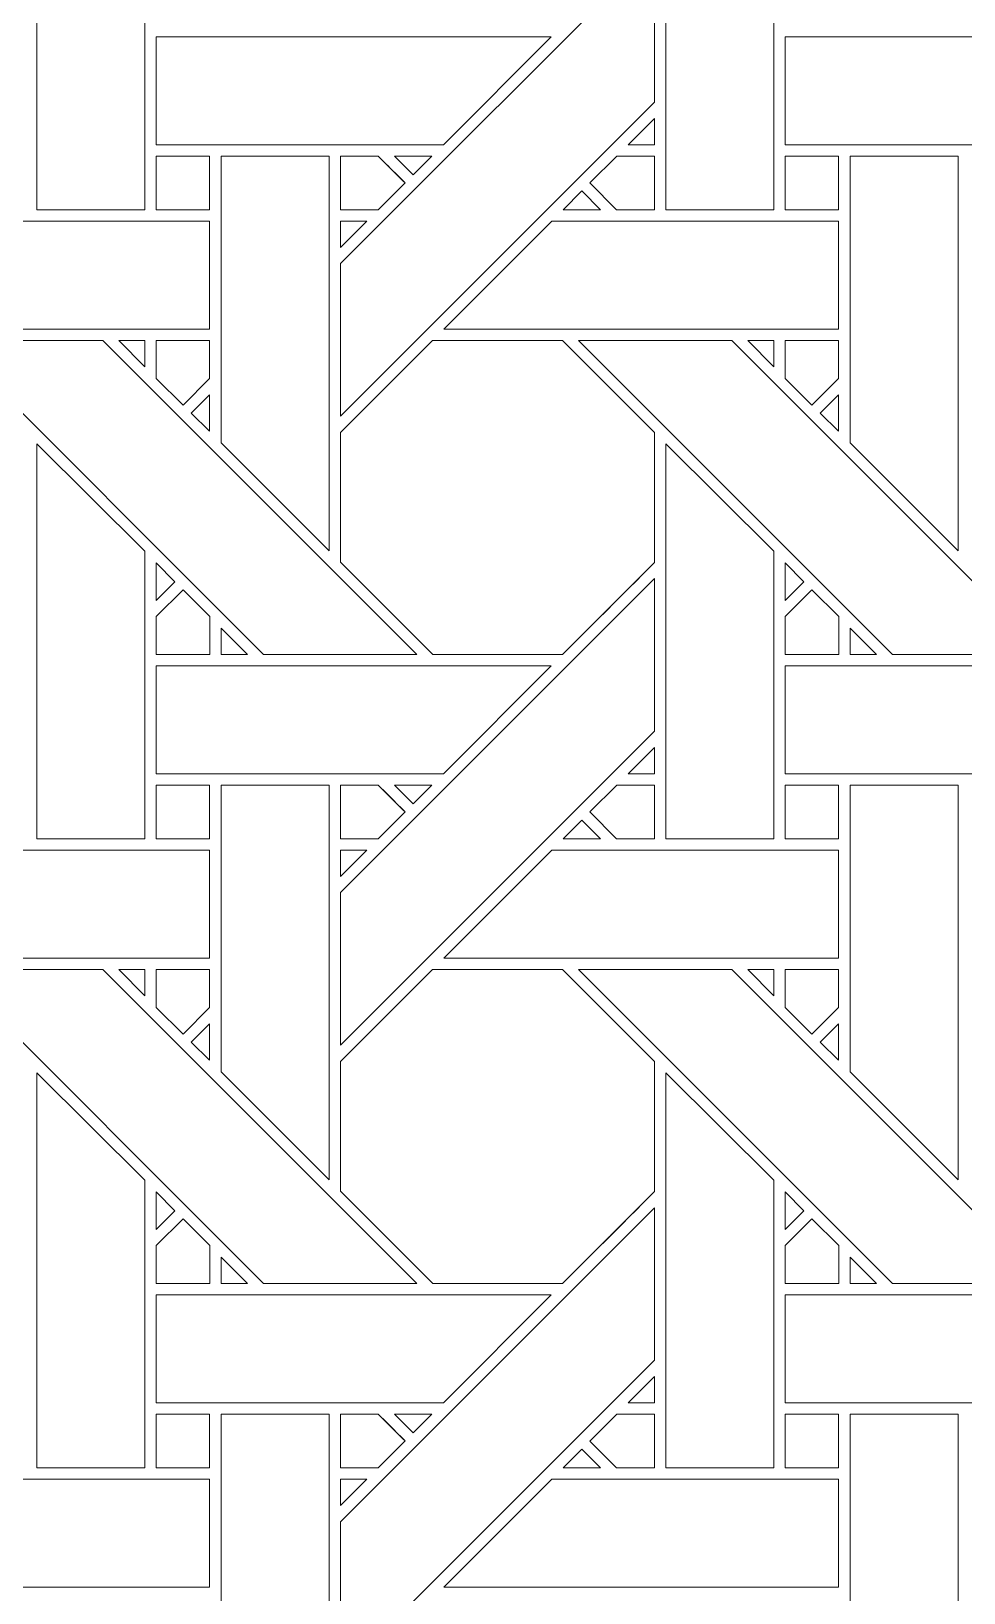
# Model space of a CAD drawing. Header units: inches. Extents: x 4.9 to 19.9, y 1.6 to 16.6.
# Drawn here: x 10.256 to 11.663, y 6.968 to 9.324 of the extents above; entities that cross this region are included whole.
import ezdxf

# ---------------------------------------------------------------- set-up
doc = ezdxf.new("R2010")
doc.units = ezdxf.units.IN
doc.header["$MEASUREMENT"] = 0
doc.layers.add('Design', color=7, linetype='Continuous', lineweight=0)

msp = doc.modelspace()

# ---------------------------------------------------------------- linework, layer by layer
at = {"layer": 'Design'}
for points, knots in [([(12.3829, 16.5948), (8.2407, 16.5948), (4.8829, 13.2369), (4.8829, 9.0948), (4.8829, 4.9526), (8.2407, 1.5948), (12.3829, 1.5948), (16.525, 1.5948), (19.8829, 4.9526), (19.8829, 9.0948), (19.8829, 13.2369), (16.525, 16.5948), (12.3829, 16.5948)], [0, 0, 0, 0, 1, 1, 1, 2, 2, 2, 3, 3, 3, 4, 4, 4, 4]), ([(12.3829, 15.6543), (8.7601, 15.6543), (5.8233, 12.7175), (5.8233, 9.0948), (5.8233, 5.472), (8.7601, 2.5353), (12.3829, 2.5353), (16.0056, 2.5353), (18.9424, 5.472), (18.9424, 9.0948), (18.9424, 12.7175), (16.0056, 15.6543), (12.3829, 15.6543)], [0, 0, 0, 0, 1, 1, 1, 2, 2, 2, 3, 3, 3, 4, 4, 4, 4]), ([(10.4278, 9.4881), (10.4278, 9.4881), (10.4278, 9.0544), (10.4278, 9.0544), (10.4278, 9.0544), (10.265, 9.0544), (10.265, 9.0544), (10.265, 9.0544), (10.265, 9.6502), (10.265, 9.6502), (10.265, 9.6502), (10.4278, 9.4881), (10.4278, 9.4881)], [0, 0, 0, 0, 1, 1, 1, 2, 2, 2, 3, 3, 3, 4, 4, 4, 4]), ([(11.3765, 9.4881), (11.3765, 9.4881), (11.3765, 9.0544), (11.3765, 9.0544), (11.3765, 9.0544), (11.2137, 9.0544), (11.2137, 9.0544), (11.2137, 9.0544), (11.2137, 9.6502), (11.2137, 9.6502), (11.2137, 9.6502), (11.3765, 9.4881), (11.3765, 9.4881)], [0, 0, 0, 0, 1, 1, 1, 2, 2, 2, 3, 3, 3, 4, 4, 4, 4]), ([(10.7229, 8.9731), (10.7229, 8.9731), (11.1966, 9.4467), (11.1966, 9.4467), (11.1966, 9.4467), (11.1966, 9.2166), (11.1966, 9.2166), (11.1966, 9.2166), (10.7229, 8.743), (10.7229, 8.743), (10.7229, 8.743), (10.7229, 8.9731), (10.7229, 8.9731)], [0, 0, 0, 0, 1, 1, 1, 2, 2, 2, 3, 3, 3, 4, 4, 4, 4]), ([(10.4451, 9.1525), (10.4451, 9.1525), (10.4451, 9.3152), (10.4451, 9.3152), (10.4451, 9.3152), (11.0408, 9.3152), (11.0408, 9.3152), (11.0408, 9.3152), (10.8781, 9.1525), (10.8781, 9.1525), (10.8781, 9.1525), (10.4451, 9.1525), (10.4451, 9.1525)], [0, 0, 0, 0, 1, 1, 1, 2, 2, 2, 3, 3, 3, 4, 4, 4, 4]), ([(11.3938, 9.1525), (11.3938, 9.1525), (11.3938, 9.3152), (11.3938, 9.3152), (11.3938, 9.3152), (11.9895, 9.3152), (11.9895, 9.3152), (11.9895, 9.3152), (11.8268, 9.1525), (11.8268, 9.1525), (11.8268, 9.1525), (11.3938, 9.1525), (11.3938, 9.1525)], [0, 0, 0, 0, 1, 1, 1, 2, 2, 2, 3, 3, 3, 4, 4, 4, 4]), ([(11.1568, 9.1525), (11.1568, 9.1525), (11.1966, 9.1923), (11.1966, 9.1923), (11.1966, 9.1923), (11.1966, 9.1525), (11.1966, 9.1525), (11.1966, 9.1525), (11.1568, 9.1525), (11.1568, 9.1525)], [0, 0, 0, 0, 1, 1, 1, 2, 2, 2, 3, 3, 3, 3]), ([(10.4451, 9.0544), (10.4451, 9.0544), (10.4451, 9.1352), (10.4451, 9.1352), (10.4451, 9.1352), (10.5253, 9.1352), (10.5253, 9.1352), (10.5253, 9.1352), (10.5253, 9.0544), (10.5253, 9.0544), (10.5253, 9.0544), (10.4451, 9.0544), (10.4451, 9.0544)], [0, 0, 0, 0, 1, 1, 1, 2, 2, 2, 3, 3, 3, 4, 4, 4, 4]), ([(10.4451, 9.1352), (10.4451, 9.1352), (10.5253, 9.1352), (10.5253, 9.1352), (10.5253, 9.1352), (10.5253, 9.0544), (10.5253, 9.0544), (10.5253, 9.0544), (10.4451, 9.0544), (10.4451, 9.0544), (10.4451, 9.0544), (10.4451, 9.1352), (10.4451, 9.1352)], [0, 0, 0, 0, 1, 1, 1, 2, 2, 2, 3, 3, 3, 4, 4, 4, 4]), ([(10.7058, 9.1352), (10.7058, 9.1352), (10.7058, 8.5401), (10.7058, 8.5401), (10.7058, 8.5401), (10.5429, 8.703), (10.5429, 8.703), (10.5429, 8.703), (10.5429, 9.1352), (10.5429, 9.1352), (10.5429, 9.1352), (10.7058, 9.1352), (10.7058, 9.1352)], [0, 0, 0, 0, 1, 1, 1, 2, 2, 2, 3, 3, 3, 4, 4, 4, 4]), ([(10.78, 9.1352), (10.7851, 9.1301), (10.8159, 9.0993), (10.8203, 9.0948), (10.8203, 9.0948), (10.7799, 9.0544), (10.7799, 9.0544), (10.7799, 9.0544), (10.7229, 9.0544), (10.7229, 9.0544), (10.7229, 9.0544), (10.7229, 9.1352), (10.7229, 9.1352), (10.7229, 9.1352), (10.78, 9.1352), (10.78, 9.1352)], [0, 0, 0, 0, 1, 1, 1, 2, 2, 2, 3, 3, 3, 4, 4, 4, 5, 5, 5, 5]), ([(10.8057, 9.1095), (10.8057, 9.1095), (10.8203, 9.0948), (10.8203, 9.0948), (10.8203, 9.0948), (10.7799, 9.0544), (10.7799, 9.0544), (10.7799, 9.0544), (10.7229, 9.0544), (10.7229, 9.0544), (10.7229, 9.0544), (10.7229, 9.1352), (10.7229, 9.1352), (10.7229, 9.1352), (10.78, 9.1352), (10.78, 9.1352), (10.7856, 9.1296), (10.7961, 9.1192), (10.8057, 9.1095)], [0, 0, 0, 0, 1, 1, 1, 2, 2, 2, 3, 3, 3, 4, 4, 4, 5, 5, 5, 6, 6, 6, 6]), ([(10.8044, 9.1352), (10.8044, 9.1352), (10.8608, 9.1352), (10.8608, 9.1352), (10.8608, 9.1352), (10.8325, 9.107), (10.8325, 9.107), (10.8325, 9.107), (10.8044, 9.1352), (10.8044, 9.1352)], [0, 0, 0, 0, 1, 1, 1, 2, 2, 2, 3, 3, 3, 3]), ([(11.1395, 9.0544), (11.1395, 9.0544), (11.0991, 9.0948), (11.0991, 9.0948), (11.0991, 9.0948), (11.1396, 9.1352), (11.1396, 9.1352), (11.1396, 9.1352), (11.1966, 9.1352), (11.1966, 9.1352), (11.1966, 9.1352), (11.1966, 9.0544), (11.1966, 9.0544), (11.1966, 9.0544), (11.1395, 9.0544), (11.1395, 9.0544)], [0, 0, 0, 0, 1, 1, 1, 2, 2, 2, 3, 3, 3, 4, 4, 4, 5, 5, 5, 5]), ([(11.0991, 9.0948), (11.0991, 9.0948), (11.1396, 9.1352), (11.1396, 9.1352), (11.1396, 9.1352), (11.1966, 9.1352), (11.1966, 9.1352), (11.1966, 9.1352), (11.1966, 9.0544), (11.1966, 9.0544), (11.1966, 9.0544), (11.1395, 9.0544), (11.1395, 9.0544), (11.1395, 9.0544), (11.0991, 9.0948), (11.0991, 9.0948)], [0, 0, 0, 0, 1, 1, 1, 2, 2, 2, 3, 3, 3, 4, 4, 4, 5, 5, 5, 5]), ([(11.3938, 9.0544), (11.3938, 9.0544), (11.3938, 9.1352), (11.3938, 9.1352), (11.3938, 9.1352), (11.474, 9.1352), (11.474, 9.1352), (11.474, 9.1352), (11.474, 9.0544), (11.474, 9.0544), (11.474, 9.0544), (11.3938, 9.0544), (11.3938, 9.0544)], [0, 0, 0, 0, 1, 1, 1, 2, 2, 2, 3, 3, 3, 4, 4, 4, 4]), ([(11.3938, 9.1352), (11.3938, 9.1352), (11.474, 9.1352), (11.474, 9.1352), (11.474, 9.1352), (11.474, 9.0544), (11.474, 9.0544), (11.474, 9.0544), (11.3938, 9.0544), (11.3938, 9.0544), (11.3938, 9.0544), (11.3938, 9.1352), (11.3938, 9.1352)], [0, 0, 0, 0, 1, 1, 1, 2, 2, 2, 3, 3, 3, 4, 4, 4, 4]), ([(11.6545, 9.1352), (11.6545, 9.1352), (11.6545, 8.5401), (11.6545, 8.5401), (11.6545, 8.5401), (11.4916, 8.703), (11.4916, 8.703), (11.4916, 8.703), (11.4916, 9.1352), (11.4916, 9.1352), (11.4916, 9.1352), (11.6545, 9.1352), (11.6545, 9.1352)], [0, 0, 0, 0, 1, 1, 1, 2, 2, 2, 3, 3, 3, 4, 4, 4, 4]), ([(11.1153, 9.0544), (11.1153, 9.0544), (11.0588, 9.0544), (11.0588, 9.0544), (11.0588, 9.0544), (11.087, 9.0827), (11.087, 9.0827), (11.087, 9.0827), (11.1153, 9.0544), (11.1153, 9.0544)], [0, 0, 0, 0, 1, 1, 1, 2, 2, 2, 3, 3, 3, 3]), ([(9.9301, 8.8745), (9.9301, 8.8745), (10.0929, 9.0373), (10.0929, 9.0373), (10.0929, 9.0373), (10.5253, 9.0373), (10.5253, 9.0373), (10.5253, 9.0373), (10.5253, 8.8745), (10.5253, 8.8745), (10.5253, 8.8745), (9.9301, 8.8745), (9.9301, 8.8745)], [0, 0, 0, 0, 1, 1, 1, 2, 2, 2, 3, 3, 3, 4, 4, 4, 4]), ([(10.7628, 9.0373), (10.7628, 9.0373), (10.7229, 8.9975), (10.7229, 8.9975), (10.7229, 8.9975), (10.7229, 9.0373), (10.7229, 9.0373), (10.7229, 9.0373), (10.7628, 9.0373), (10.7628, 9.0373)], [0, 0, 0, 0, 1, 1, 1, 2, 2, 2, 3, 3, 3, 3]), ([(11.0416, 9.0373), (11.0416, 9.0373), (11.4741, 9.0373), (11.4741, 9.0373), (11.4741, 9.0373), (11.4741, 8.8745), (11.4741, 8.8745), (11.4741, 8.8745), (10.8788, 8.8745), (10.8788, 8.8745), (10.8788, 8.8745), (11.0416, 9.0373), (11.0416, 9.0373)], [0, 0, 0, 0, 1, 1, 1, 2, 2, 2, 3, 3, 3, 4, 4, 4, 4]), ([(10.1334, 8.8573), (10.1334, 8.8573), (10.3643, 8.8573), (10.3643, 8.8573), (10.3643, 8.8573), (10.8379, 8.3837), (10.8379, 8.3837), (10.8379, 8.3837), (10.6069, 8.3837), (10.6069, 8.3837), (10.6069, 8.3837), (10.1334, 8.8573), (10.1334, 8.8573)], [0, 0, 0, 0, 1, 1, 1, 2, 2, 2, 3, 3, 3, 4, 4, 4, 4]), ([(10.4279, 8.8573), (10.4279, 8.8573), (10.4279, 8.8175), (10.4279, 8.8175), (10.4279, 8.8175), (10.3884, 8.8573), (10.3884, 8.8573), (10.3884, 8.8573), (10.4279, 8.8573), (10.4279, 8.8573)], [0, 0, 0, 0, 1, 1, 1, 2, 2, 2, 3, 3, 3, 3]), ([(10.5253, 8.8573), (10.5253, 8.8573), (10.5253, 8.7997), (10.5253, 8.7997), (10.5253, 8.7997), (10.4854, 8.7598), (10.4854, 8.7598), (10.4854, 8.7598), (10.445, 8.8001), (10.445, 8.8001), (10.445, 8.8001), (10.445, 8.8573), (10.445, 8.8573), (10.445, 8.8573), (10.5253, 8.8573), (10.5253, 8.8573)], [0, 0, 0, 0, 1, 1, 1, 2, 2, 2, 3, 3, 3, 4, 4, 4, 5, 5, 5, 5]), ([(10.4854, 8.7598), (10.4854, 8.7598), (10.445, 8.8001), (10.445, 8.8001), (10.445, 8.8001), (10.445, 8.8573), (10.445, 8.8573), (10.445, 8.8573), (10.5253, 8.8573), (10.5253, 8.8573), (10.5253, 8.8573), (10.5253, 8.7997), (10.5253, 8.7997), (10.5253, 8.7997), (10.4854, 8.7598), (10.4854, 8.7598)], [0, 0, 0, 0, 1, 1, 1, 2, 2, 2, 3, 3, 3, 4, 4, 4, 5, 5, 5, 5]), ([(10.8616, 8.8573), (10.8616, 8.8573), (11.0578, 8.8573), (11.0578, 8.8573), (11.0578, 8.8573), (11.1966, 8.7186), (11.1966, 8.7186), (11.1966, 8.7186), (11.1966, 8.5224), (11.1966, 8.5224), (11.1788, 8.5044), (11.0669, 8.3927), (11.0579, 8.3837), (11.0579, 8.3837), (10.8622, 8.3837), (10.8622, 8.3837), (10.8622, 8.3837), (10.7229, 8.5229), (10.7229, 8.5229), (10.7229, 8.5229), (10.7229, 8.7186), (10.7229, 8.7186), (10.7229, 8.7186), (10.8616, 8.8573), (10.8616, 8.8573)], [0, 0, 0, 0, 1, 1, 1, 2, 2, 2, 3, 3, 3, 4, 4, 4, 5, 5, 5, 6, 6, 6, 7, 7, 7, 8, 8, 8, 8]), ([(10.7229, 8.7186), (10.7229, 8.7186), (10.8616, 8.8573), (10.8616, 8.8573), (10.8616, 8.8573), (11.0578, 8.8573), (11.0578, 8.8573), (11.0578, 8.8573), (11.1966, 8.7186), (11.1966, 8.7186), (11.1966, 8.7186), (11.1966, 8.5224), (11.1966, 8.5224), (11.1787, 8.5044), (11.0668, 8.3927), (11.0579, 8.3837), (11.0579, 8.3837), (10.8622, 8.3837), (10.8622, 8.3837), (10.8622, 8.3837), (10.7229, 8.5229), (10.7229, 8.5229), (10.7229, 8.5229), (10.7229, 8.7186), (10.7229, 8.7186)], [0, 0, 0, 0, 1, 1, 1, 2, 2, 2, 3, 3, 3, 4, 4, 4, 5, 5, 5, 6, 6, 6, 7, 7, 7, 8, 8, 8, 8]), ([(11.0821, 8.8573), (11.0821, 8.8573), (11.313, 8.8573), (11.313, 8.8573), (11.313, 8.8573), (11.7867, 8.3837), (11.7867, 8.3837), (11.7867, 8.3837), (11.5556, 8.3837), (11.5556, 8.3837), (11.5556, 8.3837), (11.0821, 8.8573), (11.0821, 8.8573)], [0, 0, 0, 0, 1, 1, 1, 2, 2, 2, 3, 3, 3, 4, 4, 4, 4]), ([(11.3766, 8.8573), (11.3766, 8.8573), (11.3766, 8.8175), (11.3766, 8.8175), (11.3766, 8.8175), (11.3372, 8.8573), (11.3372, 8.8573), (11.3372, 8.8573), (11.3766, 8.8573), (11.3766, 8.8573)], [0, 0, 0, 0, 1, 1, 1, 2, 2, 2, 3, 3, 3, 3]), ([(11.474, 8.8573), (11.474, 8.8573), (11.474, 8.7997), (11.474, 8.7997), (11.474, 8.7997), (11.4341, 8.7598), (11.4341, 8.7598), (11.4341, 8.7598), (11.3938, 8.8001), (11.3938, 8.8001), (11.3938, 8.8001), (11.3938, 8.8573), (11.3938, 8.8573), (11.3938, 8.8573), (11.474, 8.8573), (11.474, 8.8573)], [0, 0, 0, 0, 1, 1, 1, 2, 2, 2, 3, 3, 3, 4, 4, 4, 5, 5, 5, 5]), ([(11.4341, 8.7598), (11.4341, 8.7598), (11.3938, 8.8001), (11.3938, 8.8001), (11.3938, 8.8001), (11.3938, 8.8573), (11.3938, 8.8573), (11.3938, 8.8573), (11.474, 8.8573), (11.474, 8.8573), (11.474, 8.8573), (11.474, 8.7997), (11.474, 8.7997), (11.474, 8.7997), (11.4341, 8.7598), (11.4341, 8.7598)], [0, 0, 0, 0, 1, 1, 1, 2, 2, 2, 3, 3, 3, 4, 4, 4, 5, 5, 5, 5]), ([(10.5253, 8.7755), (10.5253, 8.7755), (10.5253, 8.7203), (10.5253, 8.7203), (10.5253, 8.7203), (10.4976, 8.7477), (10.4976, 8.7477), (10.4976, 8.7477), (10.5253, 8.7755), (10.5253, 8.7755)], [0, 0, 0, 0, 1, 1, 1, 2, 2, 2, 3, 3, 3, 3]), ([(11.4741, 8.7755), (11.4741, 8.7755), (11.4741, 8.7203), (11.4741, 8.7203), (11.4741, 8.7203), (11.4463, 8.7477), (11.4463, 8.7477), (11.4463, 8.7477), (11.4741, 8.7755), (11.4741, 8.7755)], [0, 0, 0, 0, 1, 1, 1, 2, 2, 2, 3, 3, 3, 3]), ([(10.4278, 8.5394), (10.4278, 8.5394), (10.4278, 8.1057), (10.4278, 8.1057), (10.4278, 8.1057), (10.265, 8.1057), (10.265, 8.1057), (10.265, 8.1057), (10.265, 8.7015), (10.265, 8.7015), (10.265, 8.7015), (10.4278, 8.5394), (10.4278, 8.5394)], [0, 0, 0, 0, 1, 1, 1, 2, 2, 2, 3, 3, 3, 4, 4, 4, 4]), ([(11.3765, 8.5394), (11.3765, 8.5394), (11.3765, 8.1057), (11.3765, 8.1057), (11.3765, 8.1057), (11.2137, 8.1057), (11.2137, 8.1057), (11.2137, 8.1057), (11.2137, 8.7015), (11.2137, 8.7015), (11.2137, 8.7015), (11.3765, 8.5394), (11.3765, 8.5394)], [0, 0, 0, 0, 1, 1, 1, 2, 2, 2, 3, 3, 3, 4, 4, 4, 4]), ([(10.4733, 8.4933), (10.4733, 8.4933), (10.4451, 8.4651), (10.4451, 8.4651), (10.4451, 8.4651), (10.4451, 8.5219), (10.4451, 8.5219), (10.4451, 8.5219), (10.4733, 8.4933), (10.4733, 8.4933)], [0, 0, 0, 0, 1, 1, 1, 2, 2, 2, 3, 3, 3, 3]), ([(11.3938, 8.4651), (11.3938, 8.4651), (11.3938, 8.5219), (11.3938, 8.5219), (11.3938, 8.5219), (11.422, 8.4933), (11.422, 8.4933), (11.422, 8.4933), (11.3938, 8.4651), (11.3938, 8.4651)], [0, 0, 0, 0, 1, 1, 1, 2, 2, 2, 3, 3, 3, 3]), ([(10.4451, 8.3834), (10.4451, 8.3834), (10.4451, 8.4407), (10.4451, 8.4407), (10.4451, 8.4407), (10.4854, 8.4811), (10.4854, 8.4811), (10.4854, 8.4811), (10.5257, 8.4407), (10.5257, 8.4407), (10.5257, 8.4407), (10.5257, 8.3834), (10.5257, 8.3834), (10.5257, 8.3834), (10.4451, 8.3834), (10.4451, 8.3834)], [0, 0, 0, 0, 1, 1, 1, 2, 2, 2, 3, 3, 3, 4, 4, 4, 5, 5, 5, 5]), ([(10.4451, 8.4407), (10.4451, 8.4407), (10.4854, 8.4811), (10.4854, 8.4811), (10.4854, 8.4811), (10.5257, 8.4407), (10.5257, 8.4407), (10.5257, 8.4407), (10.5257, 8.3834), (10.5257, 8.3834), (10.5257, 8.3834), (10.4451, 8.3834), (10.4451, 8.3834), (10.4451, 8.3834), (10.4451, 8.4407), (10.4451, 8.4407)], [0, 0, 0, 0, 1, 1, 1, 2, 2, 2, 3, 3, 3, 4, 4, 4, 5, 5, 5, 5]), ([(10.7229, 8.0244), (10.7229, 8.0244), (11.1966, 8.498), (11.1966, 8.498), (11.1966, 8.498), (11.1966, 8.2679), (11.1966, 8.2679), (11.1966, 8.2679), (10.7229, 7.7943), (10.7229, 7.7943), (10.7229, 7.7943), (10.7229, 8.0244), (10.7229, 8.0244)], [0, 0, 0, 0, 1, 1, 1, 2, 2, 2, 3, 3, 3, 4, 4, 4, 4]), ([(11.3938, 8.3834), (11.3938, 8.3834), (11.3938, 8.4407), (11.3938, 8.4407), (11.3938, 8.4407), (11.4341, 8.4811), (11.4341, 8.4811), (11.4341, 8.4811), (11.4745, 8.4407), (11.4745, 8.4407), (11.4745, 8.4407), (11.4745, 8.3834), (11.4745, 8.3834), (11.4745, 8.3834), (11.3938, 8.3834), (11.3938, 8.3834)], [0, 0, 0, 0, 1, 1, 1, 2, 2, 2, 3, 3, 3, 4, 4, 4, 5, 5, 5, 5]), ([(11.3938, 8.3834), (11.3938, 8.3834), (11.3938, 8.4407), (11.3938, 8.4407), (11.3938, 8.4407), (11.4341, 8.4811), (11.4341, 8.4811), (11.4341, 8.4811), (11.4745, 8.4407), (11.4745, 8.4407), (11.4745, 8.4407), (11.4745, 8.3834), (11.4745, 8.3834), (11.4745, 8.3834), (11.3938, 8.3834), (11.3938, 8.3834)], [0, 0, 0, 0, 1, 1, 1, 2, 2, 2, 3, 3, 3, 4, 4, 4, 5, 5, 5, 5]), ([(10.5827, 8.3837), (10.5827, 8.3837), (10.543, 8.3837), (10.543, 8.3837), (10.543, 8.3837), (10.543, 8.4235), (10.543, 8.4235), (10.543, 8.4235), (10.5827, 8.3837), (10.5827, 8.3837)], [0, 0, 0, 0, 1, 1, 1, 2, 2, 2, 3, 3, 3, 3]), ([(11.5314, 8.3837), (11.5314, 8.3837), (11.4917, 8.3837), (11.4917, 8.3837), (11.4917, 8.3837), (11.4917, 8.4235), (11.4917, 8.4235), (11.4917, 8.4235), (11.5314, 8.3837), (11.5314, 8.3837)], [0, 0, 0, 0, 1, 1, 1, 2, 2, 2, 3, 3, 3, 3]), ([(10.4451, 8.2037), (10.4451, 8.2037), (10.4451, 8.3664), (10.4451, 8.3664), (10.4451, 8.3664), (11.0408, 8.3664), (11.0408, 8.3664), (11.0408, 8.3664), (10.8781, 8.2037), (10.8781, 8.2037), (10.8781, 8.2037), (10.4451, 8.2037), (10.4451, 8.2037)], [0, 0, 0, 0, 1, 1, 1, 2, 2, 2, 3, 3, 3, 4, 4, 4, 4]), ([(11.3938, 8.2037), (11.3938, 8.2037), (11.3938, 8.3664), (11.3938, 8.3664), (11.3938, 8.3664), (11.9895, 8.3664), (11.9895, 8.3664), (11.9895, 8.3664), (11.8268, 8.2037), (11.8268, 8.2037), (11.8268, 8.2037), (11.3938, 8.2037), (11.3938, 8.2037)], [0, 0, 0, 0, 1, 1, 1, 2, 2, 2, 3, 3, 3, 4, 4, 4, 4]), ([(11.1568, 8.2038), (11.1568, 8.2038), (11.1966, 8.2435), (11.1966, 8.2435), (11.1966, 8.2435), (11.1966, 8.2038), (11.1966, 8.2038), (11.1966, 8.2038), (11.1568, 8.2038), (11.1568, 8.2038)], [0, 0, 0, 0, 1, 1, 1, 2, 2, 2, 3, 3, 3, 3]), ([(10.4451, 8.1057), (10.4451, 8.1057), (10.4451, 8.1865), (10.4451, 8.1865), (10.4451, 8.1865), (10.5253, 8.1865), (10.5253, 8.1865), (10.5253, 8.1865), (10.5253, 8.1057), (10.5253, 8.1057), (10.5253, 8.1057), (10.4451, 8.1057), (10.4451, 8.1057)], [0, 0, 0, 0, 1, 1, 1, 2, 2, 2, 3, 3, 3, 4, 4, 4, 4]), ([(10.4451, 8.1865), (10.4451, 8.1865), (10.5253, 8.1865), (10.5253, 8.1865), (10.5253, 8.1865), (10.5253, 8.1057), (10.5253, 8.1057), (10.5253, 8.1057), (10.4451, 8.1057), (10.4451, 8.1057), (10.4451, 8.1057), (10.4451, 8.1865), (10.4451, 8.1865)], [0, 0, 0, 0, 1, 1, 1, 2, 2, 2, 3, 3, 3, 4, 4, 4, 4]), ([(10.7058, 8.1865), (10.7058, 8.1865), (10.7058, 7.5914), (10.7058, 7.5914), (10.7058, 7.5914), (10.5429, 7.7543), (10.5429, 7.7543), (10.5429, 7.7543), (10.5429, 8.1865), (10.5429, 8.1865), (10.5429, 8.1865), (10.7058, 8.1865), (10.7058, 8.1865)], [0, 0, 0, 0, 1, 1, 1, 2, 2, 2, 3, 3, 3, 4, 4, 4, 4]), ([(10.78, 8.1865), (10.7851, 8.1813), (10.8159, 8.1505), (10.8203, 8.1461), (10.8203, 8.1461), (10.7799, 8.1057), (10.7799, 8.1057), (10.7799, 8.1057), (10.7229, 8.1057), (10.7229, 8.1057), (10.7229, 8.1057), (10.7229, 8.1865), (10.7229, 8.1865), (10.7229, 8.1865), (10.78, 8.1865), (10.78, 8.1865)], [0, 0, 0, 0, 1, 1, 1, 2, 2, 2, 3, 3, 3, 4, 4, 4, 5, 5, 5, 5]), ([(10.8203, 8.1461), (10.8203, 8.1461), (10.7799, 8.1057), (10.7799, 8.1057), (10.7799, 8.1057), (10.7229, 8.1057), (10.7229, 8.1057), (10.7229, 8.1057), (10.7229, 8.1865), (10.7229, 8.1865), (10.7229, 8.1865), (10.78, 8.1865), (10.78, 8.1865), (10.7855, 8.181), (10.8203, 8.1461), (10.8203, 8.1461)], [0, 0, 0, 0, 1, 1, 1, 2, 2, 2, 3, 3, 3, 4, 4, 4, 5, 5, 5, 5]), ([(10.8044, 8.1865), (10.8044, 8.1865), (10.8608, 8.1865), (10.8608, 8.1865), (10.8608, 8.1865), (10.8325, 8.1583), (10.8325, 8.1583), (10.8325, 8.1583), (10.8044, 8.1865), (10.8044, 8.1865)], [0, 0, 0, 0, 1, 1, 1, 2, 2, 2, 3, 3, 3, 3]), ([(11.1395, 8.1057), (11.1395, 8.1057), (11.0991, 8.1461), (11.0991, 8.1461), (11.0991, 8.1461), (11.1396, 8.1865), (11.1396, 8.1865), (11.1396, 8.1865), (11.1966, 8.1865), (11.1966, 8.1865), (11.1966, 8.1865), (11.1966, 8.1057), (11.1966, 8.1057), (11.1966, 8.1057), (11.1395, 8.1057), (11.1395, 8.1057)], [0, 0, 0, 0, 1, 1, 1, 2, 2, 2, 3, 3, 3, 4, 4, 4, 5, 5, 5, 5]), ([(11.0991, 8.1461), (11.0991, 8.1461), (11.1396, 8.1865), (11.1396, 8.1865), (11.1396, 8.1865), (11.1966, 8.1865), (11.1966, 8.1865), (11.1966, 8.1865), (11.1966, 8.1057), (11.1966, 8.1057), (11.1966, 8.1057), (11.1395, 8.1057), (11.1395, 8.1057), (11.1395, 8.1057), (11.0991, 8.1461), (11.0991, 8.1461)], [0, 0, 0, 0, 1, 1, 1, 2, 2, 2, 3, 3, 3, 4, 4, 4, 5, 5, 5, 5]), ([(11.3938, 8.1057), (11.3938, 8.1057), (11.3938, 8.1865), (11.3938, 8.1865), (11.3938, 8.1865), (11.474, 8.1865), (11.474, 8.1865), (11.474, 8.1865), (11.474, 8.1057), (11.474, 8.1057), (11.474, 8.1057), (11.3938, 8.1057), (11.3938, 8.1057)], [0, 0, 0, 0, 1, 1, 1, 2, 2, 2, 3, 3, 3, 4, 4, 4, 4]), ([(11.3938, 8.1865), (11.3938, 8.1865), (11.474, 8.1865), (11.474, 8.1865), (11.474, 8.1865), (11.474, 8.1057), (11.474, 8.1057), (11.474, 8.1057), (11.3938, 8.1057), (11.3938, 8.1057), (11.3938, 8.1057), (11.3938, 8.1865), (11.3938, 8.1865)], [0, 0, 0, 0, 1, 1, 1, 2, 2, 2, 3, 3, 3, 4, 4, 4, 4]), ([(11.6545, 8.1865), (11.6545, 8.1865), (11.6545, 7.5914), (11.6545, 7.5914), (11.6545, 7.5914), (11.4916, 7.7543), (11.4916, 7.7543), (11.4916, 7.7543), (11.4916, 8.1865), (11.4916, 8.1865), (11.4916, 8.1865), (11.6545, 8.1865), (11.6545, 8.1865)], [0, 0, 0, 0, 1, 1, 1, 2, 2, 2, 3, 3, 3, 4, 4, 4, 4]), ([(11.1153, 8.1057), (11.1153, 8.1057), (11.0588, 8.1057), (11.0588, 8.1057), (11.0588, 8.1057), (11.087, 8.1339), (11.087, 8.1339), (11.087, 8.1339), (11.1153, 8.1057), (11.1153, 8.1057)], [0, 0, 0, 0, 1, 1, 1, 2, 2, 2, 3, 3, 3, 3]), ([(10.0929, 8.0885), (10.0929, 8.0885), (10.5253, 8.0885), (10.5253, 8.0885), (10.5253, 8.0885), (10.5253, 7.9257), (10.5253, 7.9257), (10.5253, 7.9257), (9.9301, 7.9257), (9.9301, 7.9257), (9.9301, 7.9257), (10.0929, 8.0885), (10.0929, 8.0885)], [0, 0, 0, 0, 1, 1, 1, 2, 2, 2, 3, 3, 3, 4, 4, 4, 4]), ([(10.7628, 8.0885), (10.7628, 8.0885), (10.7229, 8.0487), (10.7229, 8.0487), (10.7229, 8.0487), (10.7229, 8.0885), (10.7229, 8.0885), (10.7229, 8.0885), (10.7628, 8.0885), (10.7628, 8.0885)], [0, 0, 0, 0, 1, 1, 1, 2, 2, 2, 3, 3, 3, 3]), ([(10.8788, 7.9257), (10.8788, 7.9257), (11.0416, 8.0885), (11.0416, 8.0885), (11.0416, 8.0885), (11.4741, 8.0885), (11.4741, 8.0885), (11.4741, 8.0885), (11.4741, 7.9257), (11.4741, 7.9257), (11.4741, 7.9257), (10.8788, 7.9257), (10.8788, 7.9257)], [0, 0, 0, 0, 1, 1, 1, 2, 2, 2, 3, 3, 3, 4, 4, 4, 4]), ([(10.1334, 7.9086), (10.1334, 7.9086), (10.3643, 7.9086), (10.3643, 7.9086), (10.3643, 7.9086), (10.838, 7.435), (10.838, 7.435), (10.838, 7.435), (10.6069, 7.435), (10.6069, 7.435), (10.6069, 7.435), (10.1334, 7.9086), (10.1334, 7.9086)], [0, 0, 0, 0, 1, 1, 1, 2, 2, 2, 3, 3, 3, 4, 4, 4, 4]), ([(10.4279, 7.9086), (10.4279, 7.9086), (10.4279, 7.8688), (10.4279, 7.8688), (10.4279, 7.8688), (10.3884, 7.9086), (10.3884, 7.9086), (10.3884, 7.9086), (10.4279, 7.9086), (10.4279, 7.9086)], [0, 0, 0, 0, 1, 1, 1, 2, 2, 2, 3, 3, 3, 3]), ([(10.5253, 7.9086), (10.5253, 7.9086), (10.5253, 7.851), (10.5253, 7.851), (10.5253, 7.851), (10.4854, 7.8111), (10.4854, 7.8111), (10.4854, 7.8111), (10.445, 7.8514), (10.445, 7.8514), (10.445, 7.8514), (10.445, 7.9086), (10.445, 7.9086), (10.445, 7.9086), (10.5253, 7.9086), (10.5253, 7.9086)], [0, 0, 0, 0, 1, 1, 1, 2, 2, 2, 3, 3, 3, 4, 4, 4, 5, 5, 5, 5]), ([(10.4854, 7.8111), (10.4854, 7.8111), (10.445, 7.8514), (10.445, 7.8514), (10.445, 7.8514), (10.445, 7.9086), (10.445, 7.9086), (10.445, 7.9086), (10.5253, 7.9086), (10.5253, 7.9086), (10.5253, 7.9086), (10.5253, 7.851), (10.5253, 7.851), (10.5253, 7.851), (10.4854, 7.8111), (10.4854, 7.8111)], [0, 0, 0, 0, 1, 1, 1, 2, 2, 2, 3, 3, 3, 4, 4, 4, 5, 5, 5, 5]), ([(10.8616, 7.9086), (10.8616, 7.9086), (11.0578, 7.9086), (11.0578, 7.9086), (11.0578, 7.9086), (11.1966, 7.7699), (11.1966, 7.7699), (11.1966, 7.7699), (11.1966, 7.5737), (11.1966, 7.5737), (11.1788, 7.5557), (11.0669, 7.444), (11.0579, 7.435), (11.0579, 7.435), (10.8622, 7.435), (10.8622, 7.435), (10.8622, 7.435), (10.7229, 7.5742), (10.7229, 7.5742), (10.7229, 7.5742), (10.7229, 7.7699), (10.7229, 7.7699), (10.7229, 7.7699), (10.8616, 7.9086), (10.8616, 7.9086)], [0, 0, 0, 0, 1, 1, 1, 2, 2, 2, 3, 3, 3, 4, 4, 4, 5, 5, 5, 6, 6, 6, 7, 7, 7, 8, 8, 8, 8]), ([(10.7229, 7.7699), (10.7229, 7.7699), (10.8616, 7.9086), (10.8616, 7.9086), (10.8616, 7.9086), (11.0578, 7.9086), (11.0578, 7.9086), (11.0578, 7.9086), (11.1966, 7.7699), (11.1966, 7.7699), (11.1966, 7.7699), (11.1966, 7.5737), (11.1966, 7.5737), (11.1786, 7.5555), (11.0667, 7.4438), (11.0579, 7.435), (11.0579, 7.435), (10.8622, 7.435), (10.8622, 7.435), (10.8622, 7.435), (10.7229, 7.5742), (10.7229, 7.5742), (10.7229, 7.5742), (10.7229, 7.7699), (10.7229, 7.7699)], [0, 0, 0, 0, 1, 1, 1, 2, 2, 2, 3, 3, 3, 4, 4, 4, 5, 5, 5, 6, 6, 6, 7, 7, 7, 8, 8, 8, 8]), ([(11.0821, 7.9086), (11.0821, 7.9086), (11.313, 7.9086), (11.313, 7.9086), (11.313, 7.9086), (11.7867, 7.435), (11.7867, 7.435), (11.7867, 7.435), (11.5556, 7.435), (11.5556, 7.435), (11.5556, 7.435), (11.0821, 7.9086), (11.0821, 7.9086)], [0, 0, 0, 0, 1, 1, 1, 2, 2, 2, 3, 3, 3, 4, 4, 4, 4]), ([(11.3766, 7.9086), (11.3766, 7.9086), (11.3766, 7.8688), (11.3766, 7.8688), (11.3766, 7.8688), (11.3372, 7.9086), (11.3372, 7.9086), (11.3372, 7.9086), (11.3766, 7.9086), (11.3766, 7.9086)], [0, 0, 0, 0, 1, 1, 1, 2, 2, 2, 3, 3, 3, 3]), ([(11.474, 7.9086), (11.474, 7.9086), (11.474, 7.851), (11.474, 7.851), (11.474, 7.851), (11.4341, 7.8111), (11.4341, 7.8111), (11.4341, 7.8111), (11.3938, 7.8514), (11.3938, 7.8514), (11.3938, 7.8514), (11.3938, 7.9086), (11.3938, 7.9086), (11.3938, 7.9086), (11.474, 7.9086), (11.474, 7.9086)], [0, 0, 0, 0, 1, 1, 1, 2, 2, 2, 3, 3, 3, 4, 4, 4, 5, 5, 5, 5]), ([(11.4341, 7.8111), (11.4341, 7.8111), (11.3938, 7.8514), (11.3938, 7.8514), (11.3938, 7.8514), (11.3938, 7.9086), (11.3938, 7.9086), (11.3938, 7.9086), (11.474, 7.9086), (11.474, 7.9086), (11.474, 7.9086), (11.474, 7.851), (11.474, 7.851), (11.474, 7.851), (11.4341, 7.8111), (11.4341, 7.8111)], [0, 0, 0, 0, 1, 1, 1, 2, 2, 2, 3, 3, 3, 4, 4, 4, 5, 5, 5, 5]), ([(10.5253, 7.8268), (10.5253, 7.8268), (10.5253, 7.7716), (10.5253, 7.7716), (10.5253, 7.7716), (10.4976, 7.799), (10.4976, 7.799), (10.4976, 7.799), (10.5253, 7.8268), (10.5253, 7.8268)], [0, 0, 0, 0, 1, 1, 1, 2, 2, 2, 3, 3, 3, 3]), ([(11.4741, 7.8268), (11.4741, 7.8268), (11.4741, 7.7716), (11.4741, 7.7716), (11.4741, 7.7716), (11.4463, 7.799), (11.4463, 7.799), (11.4463, 7.799), (11.4741, 7.8268), (11.4741, 7.8268)], [0, 0, 0, 0, 1, 1, 1, 2, 2, 2, 3, 3, 3, 3]), ([(10.4278, 7.5906), (10.4278, 7.5906), (10.4278, 7.157), (10.4278, 7.157), (10.4278, 7.157), (10.265, 7.157), (10.265, 7.157), (10.265, 7.157), (10.265, 7.7528), (10.265, 7.7528), (10.265, 7.7528), (10.4278, 7.5906), (10.4278, 7.5906)], [0, 0, 0, 0, 1, 1, 1, 2, 2, 2, 3, 3, 3, 4, 4, 4, 4]), ([(11.3765, 7.5906), (11.3765, 7.5906), (11.3765, 7.157), (11.3765, 7.157), (11.3765, 7.157), (11.2137, 7.157), (11.2137, 7.157), (11.2137, 7.157), (11.2137, 7.7528), (11.2137, 7.7528), (11.2137, 7.7528), (11.3765, 7.5906), (11.3765, 7.5906)], [0, 0, 0, 0, 1, 1, 1, 2, 2, 2, 3, 3, 3, 4, 4, 4, 4]), ([(10.4733, 7.5446), (10.4733, 7.5446), (10.4451, 7.5164), (10.4451, 7.5164), (10.4451, 7.5164), (10.4451, 7.5732), (10.4451, 7.5732), (10.4451, 7.5732), (10.4733, 7.5446), (10.4733, 7.5446)], [0, 0, 0, 0, 1, 1, 1, 2, 2, 2, 3, 3, 3, 3]), ([(11.3938, 7.5164), (11.3938, 7.5164), (11.3938, 7.5732), (11.3938, 7.5732), (11.3938, 7.5732), (11.422, 7.5446), (11.422, 7.5446), (11.422, 7.5446), (11.3938, 7.5164), (11.3938, 7.5164)], [0, 0, 0, 0, 1, 1, 1, 2, 2, 2, 3, 3, 3, 3]), ([(10.7229, 7.0756), (10.7229, 7.0756), (11.1966, 7.5492), (11.1966, 7.5492), (11.1966, 7.5492), (11.1966, 7.3192), (11.1966, 7.3192), (11.1966, 7.3192), (10.7229, 6.8455), (10.7229, 6.8455), (10.7229, 6.8455), (10.7229, 7.0756), (10.7229, 7.0756)], [0, 0, 0, 0, 1, 1, 1, 2, 2, 2, 3, 3, 3, 4, 4, 4, 4]), ([(10.4451, 7.4347), (10.4451, 7.4347), (10.4451, 7.492), (10.4451, 7.492), (10.4451, 7.492), (10.4854, 7.5323), (10.4854, 7.5323), (10.4854, 7.5323), (10.5257, 7.492), (10.5257, 7.492), (10.5257, 7.492), (10.5257, 7.4347), (10.5257, 7.4347), (10.5257, 7.4347), (10.4451, 7.4347), (10.4451, 7.4347)], [0, 0, 0, 0, 1, 1, 1, 2, 2, 2, 3, 3, 3, 4, 4, 4, 5, 5, 5, 5]), ([(10.4451, 7.492), (10.4451, 7.492), (10.4854, 7.5323), (10.4854, 7.5323), (10.4854, 7.5323), (10.5257, 7.492), (10.5257, 7.492), (10.5257, 7.492), (10.5257, 7.4347), (10.5257, 7.4347), (10.5257, 7.4347), (10.4451, 7.4347), (10.4451, 7.4347), (10.4451, 7.4347), (10.4451, 7.492), (10.4451, 7.492)], [0, 0, 0, 0, 1, 1, 1, 2, 2, 2, 3, 3, 3, 4, 4, 4, 5, 5, 5, 5]), ([(11.3938, 7.4347), (11.3938, 7.4347), (11.3938, 7.492), (11.3938, 7.492), (11.3938, 7.492), (11.4341, 7.5323), (11.4341, 7.5323), (11.4341, 7.5323), (11.4745, 7.492), (11.4745, 7.492), (11.4745, 7.492), (11.4745, 7.4347), (11.4745, 7.4347), (11.4745, 7.4347), (11.3938, 7.4347), (11.3938, 7.4347)], [0, 0, 0, 0, 1, 1, 1, 2, 2, 2, 3, 3, 3, 4, 4, 4, 5, 5, 5, 5]), ([(11.3938, 7.4347), (11.3938, 7.4347), (11.3938, 7.492), (11.3938, 7.492), (11.3938, 7.492), (11.4341, 7.5323), (11.4341, 7.5323), (11.4341, 7.5323), (11.4745, 7.492), (11.4745, 7.492), (11.4745, 7.492), (11.4745, 7.4347), (11.4745, 7.4347), (11.4745, 7.4347), (11.3938, 7.4347), (11.3938, 7.4347)], [0, 0, 0, 0, 1, 1, 1, 2, 2, 2, 3, 3, 3, 4, 4, 4, 5, 5, 5, 5]), ([(10.5827, 7.4349), (10.5827, 7.4349), (10.543, 7.4349), (10.543, 7.4349), (10.543, 7.4349), (10.543, 7.4747), (10.543, 7.4747), (10.543, 7.4747), (10.5827, 7.4349), (10.5827, 7.4349)], [0, 0, 0, 0, 1, 1, 1, 2, 2, 2, 3, 3, 3, 3]), ([(11.5314, 7.4349), (11.5314, 7.4349), (11.4917, 7.4349), (11.4917, 7.4349), (11.4917, 7.4349), (11.4917, 7.4747), (11.4917, 7.4747), (11.4917, 7.4747), (11.5314, 7.4349), (11.5314, 7.4349)], [0, 0, 0, 0, 1, 1, 1, 2, 2, 2, 3, 3, 3, 3]), ([(10.4451, 7.255), (10.4451, 7.255), (10.4451, 7.4177), (10.4451, 7.4177), (10.4451, 7.4177), (11.0408, 7.4177), (11.0408, 7.4177), (11.0408, 7.4177), (10.8781, 7.255), (10.8781, 7.255), (10.8781, 7.255), (10.4451, 7.255), (10.4451, 7.255)], [0, 0, 0, 0, 1, 1, 1, 2, 2, 2, 3, 3, 3, 4, 4, 4, 4]), ([(11.3938, 7.255), (11.3938, 7.255), (11.3938, 7.4177), (11.3938, 7.4177), (11.3938, 7.4177), (11.9895, 7.4177), (11.9895, 7.4177), (11.9895, 7.4177), (11.8268, 7.255), (11.8268, 7.255), (11.8268, 7.255), (11.3938, 7.255), (11.3938, 7.255)], [0, 0, 0, 0, 1, 1, 1, 2, 2, 2, 3, 3, 3, 4, 4, 4, 4]), ([(11.1568, 7.255), (11.1568, 7.255), (11.1966, 7.2948), (11.1966, 7.2948), (11.1966, 7.2948), (11.1966, 7.255), (11.1966, 7.255), (11.1966, 7.255), (11.1568, 7.255), (11.1568, 7.255)], [0, 0, 0, 0, 1, 1, 1, 2, 2, 2, 3, 3, 3, 3]), ([(10.4451, 7.1569), (10.4451, 7.1569), (10.4451, 7.2377), (10.4451, 7.2377), (10.4451, 7.2377), (10.5253, 7.2377), (10.5253, 7.2377), (10.5253, 7.2377), (10.5253, 7.1569), (10.5253, 7.1569), (10.5253, 7.1569), (10.4451, 7.1569), (10.4451, 7.1569)], [0, 0, 0, 0, 1, 1, 1, 2, 2, 2, 3, 3, 3, 4, 4, 4, 4]), ([(10.4451, 7.2377), (10.4451, 7.2377), (10.5253, 7.2377), (10.5253, 7.2377), (10.5253, 7.2377), (10.5253, 7.1569), (10.5253, 7.1569), (10.5253, 7.1569), (10.4451, 7.1569), (10.4451, 7.1569), (10.4451, 7.1569), (10.4451, 7.2377), (10.4451, 7.2377)], [0, 0, 0, 0, 1, 1, 1, 2, 2, 2, 3, 3, 3, 4, 4, 4, 4]), ([(10.7058, 7.2377), (10.7058, 7.2377), (10.7058, 6.6426), (10.7058, 6.6426), (10.7058, 6.6426), (10.5429, 6.8055), (10.5429, 6.8055), (10.5429, 6.8055), (10.5429, 7.2377), (10.5429, 7.2377), (10.5429, 7.2377), (10.7058, 7.2377), (10.7058, 7.2377)], [0, 0, 0, 0, 1, 1, 1, 2, 2, 2, 3, 3, 3, 4, 4, 4, 4]), ([(10.78, 7.2377), (10.7851, 7.2326), (10.8159, 7.2018), (10.8203, 7.1974), (10.8203, 7.1974), (10.7799, 7.1569), (10.7799, 7.1569), (10.7799, 7.1569), (10.7229, 7.1569), (10.7229, 7.1569), (10.7229, 7.1569), (10.7229, 7.2377), (10.7229, 7.2377), (10.7229, 7.2377), (10.78, 7.2377), (10.78, 7.2377)], [0, 0, 0, 0, 1, 1, 1, 2, 2, 2, 3, 3, 3, 4, 4, 4, 5, 5, 5, 5]), ([(10.7229, 7.2377), (10.7229, 7.2377), (10.78, 7.2377), (10.78, 7.2377), (10.7855, 7.2323), (10.8203, 7.1974), (10.8203, 7.1974), (10.8203, 7.1974), (10.7799, 7.1569), (10.7799, 7.1569), (10.7799, 7.1569), (10.7229, 7.1569), (10.7229, 7.1569), (10.7229, 7.1569), (10.7229, 7.2377), (10.7229, 7.2377)], [0, 0, 0, 0, 1, 1, 1, 2, 2, 2, 3, 3, 3, 4, 4, 4, 5, 5, 5, 5]), ([(10.8608, 7.2377), (10.8608, 7.2377), (10.8325, 7.2096), (10.8325, 7.2096), (10.8325, 7.2096), (10.8044, 7.2377), (10.8044, 7.2377), (10.8044, 7.2377), (10.8608, 7.2377), (10.8608, 7.2377)], [0, 0, 0, 0, 1, 1, 1, 2, 2, 2, 3, 3, 3, 3]), ([(11.1395, 7.1569), (11.1395, 7.1569), (11.0991, 7.1973), (11.0991, 7.1973), (11.0991, 7.1973), (11.1396, 7.2377), (11.1396, 7.2377), (11.1396, 7.2377), (11.1966, 7.2377), (11.1966, 7.2377), (11.1966, 7.2377), (11.1966, 7.1569), (11.1966, 7.1569), (11.1966, 7.1569), (11.1395, 7.1569), (11.1395, 7.1569)], [0, 0, 0, 0, 1, 1, 1, 2, 2, 2, 3, 3, 3, 4, 4, 4, 5, 5, 5, 5]), ([(11.0991, 7.1973), (11.0991, 7.1973), (11.1396, 7.2377), (11.1396, 7.2377), (11.1396, 7.2377), (11.1966, 7.2377), (11.1966, 7.2377), (11.1966, 7.2377), (11.1966, 7.1569), (11.1966, 7.1569), (11.1966, 7.1569), (11.1395, 7.1569), (11.1395, 7.1569), (11.1395, 7.1569), (11.0991, 7.1973), (11.0991, 7.1973)], [0, 0, 0, 0, 1, 1, 1, 2, 2, 2, 3, 3, 3, 4, 4, 4, 5, 5, 5, 5]), ([(11.3938, 7.1569), (11.3938, 7.1569), (11.3938, 7.2377), (11.3938, 7.2377), (11.3938, 7.2377), (11.474, 7.2377), (11.474, 7.2377), (11.474, 7.2377), (11.474, 7.1569), (11.474, 7.1569), (11.474, 7.1569), (11.3938, 7.1569), (11.3938, 7.1569)], [0, 0, 0, 0, 1, 1, 1, 2, 2, 2, 3, 3, 3, 4, 4, 4, 4]), ([(11.3938, 7.2377), (11.3938, 7.2377), (11.474, 7.2377), (11.474, 7.2377), (11.474, 7.2377), (11.474, 7.1569), (11.474, 7.1569), (11.474, 7.1569), (11.3938, 7.1569), (11.3938, 7.1569), (11.3938, 7.1569), (11.3938, 7.2377), (11.3938, 7.2377)], [0, 0, 0, 0, 1, 1, 1, 2, 2, 2, 3, 3, 3, 4, 4, 4, 4]), ([(11.6545, 7.2377), (11.6545, 7.2377), (11.6545, 6.6426), (11.6545, 6.6426), (11.6545, 6.6426), (11.4916, 6.8055), (11.4916, 6.8055), (11.4916, 6.8055), (11.4916, 7.2377), (11.4916, 7.2377), (11.4916, 7.2377), (11.6545, 7.2377), (11.6545, 7.2377)], [0, 0, 0, 0, 1, 1, 1, 2, 2, 2, 3, 3, 3, 4, 4, 4, 4]), ([(11.1153, 7.157), (11.1153, 7.157), (11.0588, 7.157), (11.0588, 7.157), (11.0588, 7.157), (11.087, 7.1852), (11.087, 7.1852), (11.087, 7.1852), (11.1153, 7.157), (11.1153, 7.157)], [0, 0, 0, 0, 1, 1, 1, 2, 2, 2, 3, 3, 3, 3]), ([(10.0929, 7.1398), (10.0929, 7.1398), (10.5253, 7.1398), (10.5253, 7.1398), (10.5253, 7.1398), (10.5253, 6.977), (10.5253, 6.977), (10.5253, 6.977), (9.93, 6.977), (9.93, 6.977), (9.93, 6.977), (10.0929, 7.1398), (10.0929, 7.1398)], [0, 0, 0, 0, 1, 1, 1, 2, 2, 2, 3, 3, 3, 4, 4, 4, 4]), ([(10.7628, 7.1398), (10.7628, 7.1398), (10.7229, 7.1), (10.7229, 7.1), (10.7229, 7.1), (10.7229, 7.1398), (10.7229, 7.1398), (10.7229, 7.1398), (10.7628, 7.1398), (10.7628, 7.1398)], [0, 0, 0, 0, 1, 1, 1, 2, 2, 2, 3, 3, 3, 3]), ([(10.8788, 6.977), (10.8788, 6.977), (11.0416, 7.1398), (11.0416, 7.1398), (11.0416, 7.1398), (11.4741, 7.1398), (11.4741, 7.1398), (11.4741, 7.1398), (11.4741, 6.977), (11.4741, 6.977), (11.4741, 6.977), (10.8788, 6.977), (10.8788, 6.977)], [0, 0, 0, 0, 1, 1, 1, 2, 2, 2, 3, 3, 3, 4, 4, 4, 4])]:
    msp.add_open_spline(points, degree=3, knots=knots, dxfattribs=at)

doc.saveas('drawing.dxf')
